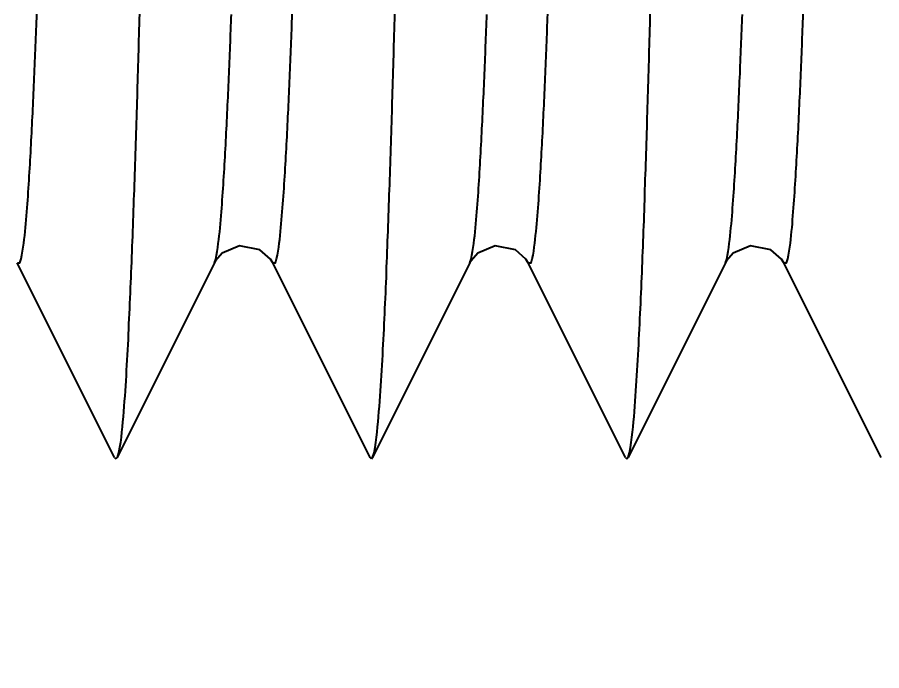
# Model space of a CAD drawing. Header units: millimetres. Extents: x 0 to 3800, y -67 to 2530.
# Drawn here: x 2222.11 to 2227.32, y 1545.24 to 1549.18 of the extents above; entities that cross this region are included whole.
import ezdxf

# ---------------------------------------------------------------- set-up
doc = ezdxf.new("R2010")
doc.units = ezdxf.units.MM
doc.layers.add('내부선 및 부속', color=4, linetype='Continuous')
doc.layers.add('치수선', color=7, linetype='Continuous')
doc.styles.add('____', font='')
doc.styles.get('____').set_extended_font_data('굴림')
doc.dimstyles.new('MSADIM', dxfattribs={"dimtxt": 33, "dimasz": 17, "dimexe": 10, "dimexo": 7.5, "dimgap": 10, "dimtad": 0, "dimtih": 1, "dimtoh": 1, "dimdec": 0, "dimzin": 1, "dimdsep": 46, "dimtxsty": '____', "dimcen": 11.25, "dimadec": 0, "dimazin": 0, "dimtfac": 1, "dimtdec": 0, "dimtix": 1, "dimtmove": 0, "dimatfit": 3, "dimfxl": 1, "dimtolj": 1, "dimtzin": 1, "dimarcsym": 0})

# ---------------------------------------------------------------- blocks, each defined once
blk = doc.blocks.new('*D47')
at = {"layer": '치수선', "color": 0, "linetype": 'Continuous', "lineweight": -2, "transparency": 16777216}
for p, q in [((2249.9547, 1877.9392), (2082.4547, 1877.9392)), ((2092.4547, 1860.9392), (2092.4547, 1705.7554)), ((2092.4547, 1504.9392), (2092.4547, 1660.123)), ((2249.9547, 1487.9392), (2082.4547, 1487.9392))]:
    blk.add_line(p, q, dxfattribs=at)
at = {"layer": '치수선', "color": 0, "linetype": 'Continuous', "transparency": 16777216}
for points in [[(2089.6213, 1860.9392), (2095.288, 1860.9392), (2092.4547, 1877.9392)], [(2089.6213, 1504.9392), (2095.288, 1504.9392), (2092.4547, 1487.9392)]]:
    blk.add_solid(points, dxfattribs=at)
at = {"layer": '치수선', "color": 0, "linetype": 'Continuous', "transparency": 16777216, "insert": (2092.4547, 1682.9392), "char_height": 25, "attachment_point": 5, "style": '____'}
blk.add_mtext('\\A1;390', dxfattribs=at)

msp = doc.modelspace()

# ---------------------------------------------------------------- linework, layer by layer
at = {"layer": '내부선 및 부속', "linetype": 'Continuous'}
for p, q in [((2222.6951, 1546.5218), (2222.1082, 1547.6949)), ((2223.2965, 1547.6949), (2222.7097, 1546.5218)), ((2224.2349, 1546.5218), (2223.648, 1547.6949)), ((2224.8363, 1547.6949), (2224.2495, 1546.5218)), ((2225.7747, 1546.5218), (2225.1879, 1547.6949)), ((2226.3762, 1547.6949), (2225.7893, 1546.5218)), ((2227.3145, 1546.5218), (2226.7277, 1547.6949)), ((2222.6951, 1546.5218), (2222.7024, 1546.5145)), ((2222.7097, 1546.5218), (2222.7024, 1546.5145)), ((2224.2422, 1546.5145), (2224.2349, 1546.5218)), ((2224.2422, 1546.5145), (2224.2495, 1546.5218)), ((2225.7747, 1546.5218), (2225.782, 1546.5145)), ((2225.782, 1546.5145), (2225.7893, 1546.5218))]:
    msp.add_line(p, q, dxfattribs=at)
at = {"layer": '내부선 및 부속', "linetype": 'Continuous', "flags": 128}
for points in [[(2222.1085, 1547.6952), (2222.1245, 1547.6962), (2222.1315, 1547.7192), (2222.1365, 1547.7422), (2222.1405, 1547.7652), (2222.1445, 1547.7892), (2222.1475, 1547.8132), (2222.1505, 1547.8362), (2222.1535, 1547.8602), (2222.1555, 1547.8842), (2222.1575, 1547.9082), (2222.1605, 1547.9312), (2222.1625, 1547.9552), (2222.1645, 1547.9792), (2222.1665, 1548.0032), (2222.1675, 1548.0272), (2222.1695, 1548.0502), (2222.1715, 1548.0742), (2222.1735, 1548.0982), (2222.1745, 1548.1222), (2222.1765, 1548.1462), (2222.1775, 1548.1692), (2222.1795, 1548.1932), (2222.1805, 1548.2172), (2222.1825, 1548.2412), (2222.1835, 1548.2652), (2222.1855, 1548.2892), (2222.1865, 1548.3122), (2222.1875, 1548.3362), (2222.1895, 1548.3602), (2222.1905, 1548.3842), (2222.1915, 1548.4082), (2222.1925, 1548.4322), (2222.1945, 1548.4552), (2222.1955, 1548.4792), (2222.1965, 1548.5032), (2222.1975, 1548.5272), (2222.1985, 1548.5512), (2222.2005, 1548.5752), (2222.2015, 1548.5982), (2222.2025, 1548.6222), (2222.2035, 1548.6462), (2222.2045, 1548.6702), (2222.2055, 1548.6942), (2222.2065, 1548.7182), (2222.2075, 1548.7412), (2222.2085, 1548.7652), (2222.2095, 1548.7892), (2222.2105, 1548.8132), (2222.2115, 1548.8372), (2222.2125, 1548.8612), (2222.2135, 1548.8852), (2222.2145, 1548.9082), (2222.2155, 1548.9322), (2222.2165, 1548.9562), (2222.2175, 1548.9802), (2222.2185, 1549.0042), (2222.2195, 1549.0282), (2222.2205, 1549.0512), (2222.2215, 1549.0752), (2222.2225, 1549.0992), (2222.2235, 1549.1232), (2222.2245, 1549.1472), (2222.2255, 1549.1712), (2222.2255, 1549.1952)], [(2222.8445, 1549.1942), (2222.8435, 1549.1632), (2222.8425, 1549.1322), (2222.8415, 1549.1012), (2222.8405, 1549.0702), (2222.8395, 1549.0382), (2222.8395, 1549.0072), (2222.8385, 1548.9762), (2222.8375, 1548.9452), (2222.8365, 1548.9142), (2222.8355, 1548.8832), (2222.8345, 1548.8522), (2222.8335, 1548.8212), (2222.8325, 1548.7892), (2222.8315, 1548.7582), (2222.8315, 1548.7272), (2222.8305, 1548.6962), (2222.8295, 1548.6652), (2222.8285, 1548.6342), (2222.8275, 1548.6032), (2222.8265, 1548.5722), (2222.8255, 1548.5402), (2222.8245, 1548.5092), (2222.8235, 1548.4782), (2222.8225, 1548.4472), (2222.8215, 1548.4162), (2222.8205, 1548.3852), (2222.8195, 1548.3542), (2222.8185, 1548.3232), (2222.8175, 1548.2912), (2222.8165, 1548.2602), (2222.8155, 1548.2292), (2222.8155, 1548.2292), (2222.8145, 1548.1982), (2222.8135, 1548.1672), (2222.8125, 1548.1362), (2222.8115, 1548.1052), (2222.8095, 1548.0742), (2222.8085, 1548.0432), (2222.8075, 1548.0112), (2222.8065, 1547.9802), (2222.8055, 1547.9492), (2222.8045, 1547.9182), (2222.8035, 1547.8872), (2222.8025, 1547.8562), (2222.8005, 1547.8252), (2222.7995, 1547.7942), (2222.7985, 1547.7622), (2222.7975, 1547.7312), (2222.7965, 1547.7002), (2222.7945, 1547.6692), (2222.7935, 1547.6382), (2222.7925, 1547.6072), (2222.7905, 1547.5762), (2222.7895, 1547.5452), (2222.7885, 1547.5142), (2222.7865, 1547.4822), (2222.7855, 1547.4512), (2222.7845, 1547.4202), (2222.7825, 1547.3892), (2222.7815, 1547.3582), (2222.7795, 1547.3272), (2222.7785, 1547.2962), (2222.7765, 1547.2652), (2222.7755, 1547.2342), (2222.7735, 1547.2032), (2222.7715, 1547.1712), (2222.7705, 1547.1402), (2222.7685, 1547.1092), (2222.7665, 1547.0782), (2222.7645, 1547.0472), (2222.7635, 1547.0162), (2222.7615, 1546.9852), (2222.7595, 1546.9542), (2222.7575, 1546.9232), (2222.7555, 1546.8922), (2222.7525, 1546.8612), (2222.7505, 1546.8302), (2222.7485, 1546.7992), (2222.7455, 1546.7682), (2222.7425, 1546.7372), (2222.7395, 1546.7062), (2222.7365, 1546.6752), (2222.7335, 1546.6442), (2222.7295, 1546.6132), (2222.7245, 1546.5822), (2222.7185, 1546.5512), (2222.7095, 1546.5222), (2222.7095, 1546.5222)], [(2223.2965, 1547.6952), (2223.3045, 1547.7172), (2223.3095, 1547.7412), (2223.3135, 1547.7642), (2223.3165, 1547.7882), (2223.3195, 1547.8122), (2223.3225, 1547.8352), (2223.3255, 1547.8592), (2223.3285, 1547.8832), (2223.3305, 1547.9062), (2223.3325, 1547.9302), (2223.3345, 1547.9542), (2223.3365, 1547.9782), (2223.3385, 1548.0022), (2223.3405, 1548.0252), (2223.3425, 1548.0492), (2223.3435, 1548.0732), (2223.3455, 1548.0972), (2223.3475, 1548.1212), (2223.3485, 1548.1442), (2223.3505, 1548.1682), (2223.3515, 1548.1922), (2223.3535, 1548.2162), (2223.3545, 1548.2402), (2223.3565, 1548.2632), (2223.3575, 1548.2872), (2223.3585, 1548.3112), (2223.3605, 1548.3352), (2223.3615, 1548.3592), (2223.3625, 1548.3832), (2223.3645, 1548.4062), (2223.3655, 1548.4302), (2223.3665, 1548.4542), (2223.3675, 1548.4782), (2223.3695, 1548.5022), (2223.3705, 1548.5262), (2223.3715, 1548.5492), (2223.3725, 1548.5732), (2223.3735, 1548.5972), (2223.3745, 1548.6212), (2223.3755, 1548.6452), (2223.3775, 1548.6692), (2223.3785, 1548.6932), (2223.3795, 1548.7162), (2223.3805, 1548.7402), (2223.3815, 1548.7642), (2223.3825, 1548.7882), (2223.3835, 1548.8122), (2223.3845, 1548.8362), (2223.3855, 1548.8592), (2223.3865, 1548.8832), (2223.3875, 1548.9072), (2223.3885, 1548.9312), (2223.3895, 1548.9552), (2223.3905, 1548.9792), (2223.3915, 1549.0032), (2223.3925, 1549.0262), (2223.3935, 1549.0502), (2223.3935, 1549.0742), (2223.3945, 1549.0982), (2223.3955, 1549.1222), (2223.3965, 1549.1462), (2223.3975, 1549.1702), (2223.3985, 1549.1932)], [(2223.6485, 1547.6952), (2223.6645, 1547.6962), (2223.6715, 1547.7192), (2223.6765, 1547.7422), (2223.6805, 1547.7652), (2223.6845, 1547.7892), (2223.6875, 1547.8132), (2223.6905, 1547.8362), (2223.6925, 1547.8602), (2223.6955, 1547.8842), (2223.6975, 1547.9082), (2223.6995, 1547.9312), (2223.7015, 1547.9552), (2223.7035, 1547.9792), (2223.7055, 1548.0032), (2223.7075, 1548.0272), (2223.7095, 1548.0502), (2223.7115, 1548.0742), (2223.7125, 1548.0982), (2223.7145, 1548.1222), (2223.7165, 1548.1462), (2223.7175, 1548.1692), (2223.7195, 1548.1932), (2223.7205, 1548.2172), (2223.7225, 1548.2412), (2223.7235, 1548.2652), (2223.7245, 1548.2892), (2223.7265, 1548.3122), (2223.7275, 1548.3362), (2223.7285, 1548.3602), (2223.7305, 1548.3842), (2223.7315, 1548.4082), (2223.7325, 1548.4322), (2223.7345, 1548.4552), (2223.7355, 1548.4792), (2223.7365, 1548.5032), (2223.7375, 1548.5272), (2223.7385, 1548.5512), (2223.7395, 1548.5752), (2223.7415, 1548.5982), (2223.7425, 1548.6222), (2223.7435, 1548.6462), (2223.7445, 1548.6702), (2223.7455, 1548.6942), (2223.7465, 1548.7182), (2223.7475, 1548.7412), (2223.7485, 1548.7652), (2223.7495, 1548.7892), (2223.7505, 1548.8132), (2223.7515, 1548.8372), (2223.7525, 1548.8612), (2223.7535, 1548.8852), (2223.7545, 1548.9082), (2223.7555, 1548.9322), (2223.7565, 1548.9562), (2223.7575, 1548.9802), (2223.7585, 1549.0042), (2223.7595, 1549.0282), (2223.7605, 1549.0512), (2223.7615, 1549.0752), (2223.7625, 1549.0992), (2223.7635, 1549.1232), (2223.7635, 1549.1472), (2223.7645, 1549.1712), (2223.7655, 1549.1952)], [(2224.2495, 1546.5222), (2224.2585, 1546.5512), (2224.2645, 1546.5822), (2224.2685, 1546.6132), (2224.2725, 1546.6442), (2224.2765, 1546.6752), (2224.2795, 1546.7062), (2224.2825, 1546.7372), (2224.2855, 1546.7682), (2224.2875, 1546.7992), (2224.2905, 1546.8302), (2224.2925, 1546.8612), (2224.2945, 1546.8922), (2224.2965, 1546.9232), (2224.2985, 1546.9542), (2224.3005, 1546.9852), (2224.3025, 1547.0162), (2224.3045, 1547.0472), (2224.3065, 1547.0782), (2224.3085, 1547.1092), (2224.3105, 1547.1402), (2224.3115, 1547.1722), (2224.3135, 1547.2032), (2224.3145, 1547.2342), (2224.3165, 1547.2652), (2224.3185, 1547.2962), (2224.3195, 1547.3272), (2224.3215, 1547.3582), (2224.3225, 1547.3892), (2224.3235, 1547.4202), (2224.3255, 1547.4512), (2224.3265, 1547.4832), (2224.3285, 1547.5142), (2224.3295, 1547.5452), (2224.3305, 1547.5762), (2224.3325, 1547.6072), (2224.3335, 1547.6382), (2224.3345, 1547.6692), (2224.3355, 1547.7002), (2224.3375, 1547.7312), (2224.3385, 1547.7632), (2224.3395, 1547.7942), (2224.3405, 1547.8252), (2224.3415, 1547.8562), (2224.3435, 1547.8872), (2224.3445, 1547.9182), (2224.3455, 1547.9492), (2224.3465, 1547.9802), (2224.3475, 1548.0112), (2224.3485, 1548.0432), (2224.3495, 1548.0742), (2224.3505, 1548.1052), (2224.3515, 1548.1362), (2224.3535, 1548.1672), (2224.3545, 1548.1982), (2224.3555, 1548.2292), (2224.3565, 1548.2602), (2224.3575, 1548.2922), (2224.3585, 1548.3232), (2224.3595, 1548.3542), (2224.3605, 1548.3852), (2224.3615, 1548.4162), (2224.3625, 1548.4472), (2224.3635, 1548.4782), (2224.3645, 1548.5092), (2224.3655, 1548.5412), (2224.3665, 1548.5722), (2224.3675, 1548.6032), (2224.3685, 1548.6342), (2224.3685, 1548.6652), (2224.3695, 1548.6962), (2224.3705, 1548.7272), (2224.3715, 1548.7582), (2224.3725, 1548.7892), (2224.3735, 1548.8212), (2224.3745, 1548.8522), (2224.3755, 1548.8832), (2224.3765, 1548.9142), (2224.3775, 1548.9452), (2224.3785, 1548.9762), (2224.3785, 1549.0072), (2224.3795, 1549.0382), (2224.3805, 1549.0702), (2224.3815, 1549.1012), (2224.3825, 1549.1322), (2224.3835, 1549.1632), (2224.3845, 1549.1942)], [(2224.8365, 1547.6952), (2224.8445, 1547.7172), (2224.8485, 1547.7412), (2224.8525, 1547.7642), (2224.8565, 1547.7882), (2224.8595, 1547.8122), (2224.8625, 1547.8352), (2224.8655, 1547.8592), (2224.8675, 1547.8832), (2224.8705, 1547.9062), (2224.8725, 1547.9302), (2224.8745, 1547.9542), (2224.8765, 1547.9782), (2224.8785, 1548.0022), (2224.8805, 1548.0252), (2224.8815, 1548.0492), (2224.8835, 1548.0732), (2224.8855, 1548.0972), (2224.8875, 1548.1212), (2224.8885, 1548.1442), (2224.8905, 1548.1682), (2224.8915, 1548.1922), (2224.8935, 1548.2162), (2224.8945, 1548.2402), (2224.8965, 1548.2632), (2224.8975, 1548.2872), (2224.8985, 1548.3112), (2224.9005, 1548.3352), (2224.9015, 1548.3592), (2224.9025, 1548.3832), (2224.9045, 1548.4062), (2224.9055, 1548.4302), (2224.9065, 1548.4542), (2224.9075, 1548.4782), (2224.9085, 1548.5022), (2224.9105, 1548.5262), (2224.9115, 1548.5492), (2224.9125, 1548.5732), (2224.9135, 1548.5972), (2224.9145, 1548.6212), (2224.9155, 1548.6452), (2224.9165, 1548.6692), (2224.9175, 1548.6932), (2224.9195, 1548.7162), (2224.9205, 1548.7402), (2224.9215, 1548.7642), (2224.9225, 1548.7882), (2224.9235, 1548.8122), (2224.9245, 1548.8362), (2224.9255, 1548.8592), (2224.9265, 1548.8832), (2224.9275, 1548.9072), (2224.9285, 1548.9312), (2224.9295, 1548.9552), (2224.9305, 1548.9792), (2224.9305, 1549.0032), (2224.9315, 1549.0262), (2224.9325, 1549.0502), (2224.9335, 1549.0742), (2224.9345, 1549.0982), (2224.9355, 1549.1222), (2224.9365, 1549.1462), (2224.9375, 1549.1702), (2224.9385, 1549.1932)], [(2225.1875, 1547.6952), (2225.2045, 1547.6962), (2225.2115, 1547.7192), (2225.2165, 1547.7422), (2225.2205, 1547.7652), (2225.2245, 1547.7892), (2225.2275, 1547.8132), (2225.2305, 1547.8362), (2225.2325, 1547.8602), (2225.2355, 1547.8842), (2225.2375, 1547.9082), (2225.2395, 1547.9312), (2225.2415, 1547.9552), (2225.2435, 1547.9792), (2225.2455, 1548.0032), (2225.2475, 1548.0272), (2225.2495, 1548.0502), (2225.2515, 1548.0742), (2225.2525, 1548.0982), (2225.2545, 1548.1222), (2225.2555, 1548.1462), (2225.2575, 1548.1692), (2225.2595, 1548.1932), (2225.2605, 1548.2172), (2225.2615, 1548.2412), (2225.2635, 1548.2652), (2225.2645, 1548.2892), (2225.2665, 1548.3122), (2225.2675, 1548.3362), (2225.2685, 1548.3602), (2225.2705, 1548.3842), (2225.2715, 1548.4082), (2225.2725, 1548.4312), (2225.2735, 1548.4552), (2225.2755, 1548.4792), (2225.2765, 1548.5032), (2225.2775, 1548.5272), (2225.2785, 1548.5512), (2225.2795, 1548.5752), (2225.2805, 1548.5982), (2225.2815, 1548.6222), (2225.2835, 1548.6462), (2225.2845, 1548.6702), (2225.2855, 1548.6942), (2225.2865, 1548.7182), (2225.2875, 1548.7412), (2225.2885, 1548.7652), (2225.2895, 1548.7892), (2225.2905, 1548.8132), (2225.2915, 1548.8372), (2225.2925, 1548.8612), (2225.2935, 1548.8852), (2225.2945, 1548.9082), (2225.2955, 1548.9322), (2225.2965, 1548.9562), (2225.2975, 1548.9802), (2225.2985, 1549.0042), (2225.2995, 1549.0282), (2225.3005, 1549.0512), (2225.3015, 1549.0752), (2225.3025, 1549.0992), (2225.3025, 1549.1232), (2225.3035, 1549.1472), (2225.3045, 1549.1712), (2225.3055, 1549.1952)], [(2225.7895, 1546.5222), (2225.7985, 1546.5512), (2225.8045, 1546.5822), (2225.8085, 1546.6132), (2225.8125, 1546.6442), (2225.8165, 1546.6752), (2225.8195, 1546.7062), (2225.8225, 1546.7372), (2225.8255, 1546.7682), (2225.8275, 1546.7992), (2225.8305, 1546.8302), (2225.8325, 1546.8612), (2225.8345, 1546.8922), (2225.8365, 1546.9232), (2225.8385, 1546.9542), (2225.8405, 1546.9852), (2225.8425, 1547.0162), (2225.8445, 1547.0472), (2225.8465, 1547.0782), (2225.8485, 1547.1092), (2225.8495, 1547.1402), (2225.8515, 1547.1722), (2225.8535, 1547.2032), (2225.8545, 1547.2342), (2225.8565, 1547.2652), (2225.8575, 1547.2962), (2225.8595, 1547.3272), (2225.8605, 1547.3582), (2225.8625, 1547.3892), (2225.8635, 1547.4202), (2225.8655, 1547.4512), (2225.8665, 1547.4832), (2225.8675, 1547.5142), (2225.8695, 1547.5452), (2225.8705, 1547.5762), (2225.8715, 1547.6072), (2225.8735, 1547.6382), (2225.8745, 1547.6692), (2225.8755, 1547.7002), (2225.8765, 1547.7312), (2225.8785, 1547.7632), (2225.8795, 1547.7942), (2225.8805, 1547.8252), (2225.8815, 1547.8562), (2225.8825, 1547.8872), (2225.8845, 1547.9182), (2225.8855, 1547.9492), (2225.8865, 1547.9802), (2225.8875, 1548.0112), (2225.8885, 1548.0432), (2225.8895, 1548.0742), (2225.8905, 1548.1052), (2225.8915, 1548.1362), (2225.8925, 1548.1672), (2225.8935, 1548.1982), (2225.8945, 1548.2292), (2225.8965, 1548.2602), (2225.8975, 1548.2922), (2225.8985, 1548.3232), (2225.8995, 1548.3542), (2225.9005, 1548.3852), (2225.9015, 1548.4162), (2225.9025, 1548.4472), (2225.9035, 1548.4782), (2225.9045, 1548.5092), (2225.9045, 1548.5412), (2225.9055, 1548.5722), (2225.9065, 1548.6032), (2225.9075, 1548.6342), (2225.9085, 1548.6652), (2225.9095, 1548.6962), (2225.9105, 1548.7272), (2225.9115, 1548.7582), (2225.9125, 1548.7892), (2225.9135, 1548.8212), (2225.9145, 1548.8522), (2225.9155, 1548.8832), (2225.9165, 1548.9142), (2225.9175, 1548.9452), (2225.9175, 1548.9762), (2225.9185, 1549.0072), (2225.9195, 1549.0382), (2225.9205, 1549.0702), (2225.9215, 1549.1012), (2225.9225, 1549.1322), (2225.9235, 1549.1632), (2225.9235, 1549.1942)], [(2226.3765, 1547.6952), (2226.3845, 1547.7172), (2226.3885, 1547.7412), (2226.3925, 1547.7642), (2226.3965, 1547.7882), (2226.3995, 1547.8122), (2226.4025, 1547.8352), (2226.4055, 1547.8592), (2226.4075, 1547.8832), (2226.4095, 1547.9062), (2226.4125, 1547.9302), (2226.4145, 1547.9542), (2226.4165, 1547.9782), (2226.4185, 1548.0022), (2226.4195, 1548.0252), (2226.4215, 1548.0492), (2226.4235, 1548.0732), (2226.4255, 1548.0972), (2226.4265, 1548.1212), (2226.4285, 1548.1442), (2226.4295, 1548.1682), (2226.4315, 1548.1922), (2226.4325, 1548.2162), (2226.4345, 1548.2402), (2226.4355, 1548.2632), (2226.4375, 1548.2872), (2226.4385, 1548.3112), (2226.4395, 1548.3352), (2226.4415, 1548.3592), (2226.4425, 1548.3832), (2226.4435, 1548.4062), (2226.4455, 1548.4302), (2226.4465, 1548.4542), (2226.4475, 1548.4782), (2226.4485, 1548.5022), (2226.4495, 1548.5262), (2226.4515, 1548.5492), (2226.4525, 1548.5732), (2226.4535, 1548.5972), (2226.4545, 1548.6212), (2226.4555, 1548.6452), (2226.4565, 1548.6692), (2226.4575, 1548.6932), (2226.4585, 1548.7162), (2226.4595, 1548.7402), (2226.4605, 1548.7642), (2226.4615, 1548.7882), (2226.4625, 1548.8122), (2226.4645, 1548.8362), (2226.4655, 1548.8592), (2226.4655, 1548.8832), (2226.4665, 1548.9072), (2226.4675, 1548.9312), (2226.4685, 1548.9552), (2226.4695, 1548.9792), (2226.4705, 1549.0032), (2226.4715, 1549.0262), (2226.4725, 1549.0502), (2226.4735, 1549.0742), (2226.4745, 1549.0982), (2226.4755, 1549.1222), (2226.4765, 1549.1462), (2226.4775, 1549.1692), (2226.4785, 1549.1932)], [(2226.7275, 1547.6952), (2226.7445, 1547.6962), (2226.7515, 1547.7192), (2226.7565, 1547.7422), (2226.7605, 1547.7652), (2226.7635, 1547.7892), (2226.7675, 1547.8132), (2226.7695, 1547.8362), (2226.7725, 1547.8602), (2226.7745, 1547.8842), (2226.7775, 1547.9082), (2226.7795, 1547.9312), (2226.7815, 1547.9552), (2226.7835, 1547.9792), (2226.7855, 1548.0032), (2226.7875, 1548.0272), (2226.7895, 1548.0502), (2226.7905, 1548.0742), (2226.7925, 1548.0982), (2226.7945, 1548.1222), (2226.7955, 1548.1462), (2226.7975, 1548.1692), (2226.7985, 1548.1932), (2226.8005, 1548.2172), (2226.8015, 1548.2412), (2226.8035, 1548.2652), (2226.8045, 1548.2882), (2226.8055, 1548.3122), (2226.8075, 1548.3362), (2226.8085, 1548.3602), (2226.8095, 1548.3842), (2226.8115, 1548.4082), (2226.8125, 1548.4312), (2226.8135, 1548.4552), (2226.8145, 1548.4792), (2226.8165, 1548.5032), (2226.8175, 1548.5272), (2226.8185, 1548.5512), (2226.8195, 1548.5752), (2226.8205, 1548.5982), (2226.8215, 1548.6222), (2226.8225, 1548.6462), (2226.8235, 1548.6702), (2226.8255, 1548.6942), (2226.8265, 1548.7182), (2226.8275, 1548.7412), (2226.8285, 1548.7652), (2226.8295, 1548.7892), (2226.8305, 1548.8132), (2226.8315, 1548.8372), (2226.8325, 1548.8612), (2226.8335, 1548.8842), (2226.8345, 1548.9082), (2226.8355, 1548.9322), (2226.8365, 1548.9562), (2226.8375, 1548.9802), (2226.8385, 1549.0042), (2226.8395, 1549.0282), (2226.8395, 1549.0512), (2226.8405, 1549.0752), (2226.8415, 1549.0992), (2226.8425, 1549.1232), (2226.8435, 1549.1472), (2226.8445, 1549.1712), (2226.8455, 1549.1952)], [(2223.648, 1547.6949), (2223.6335, 1547.7184), (2223.5704, 1547.7738), (2223.448, 1547.7989), (2223.3437, 1547.7529), (2223.3033, 1547.707), (2223.2965, 1547.6948)], [(2225.1879, 1547.6949), (2225.1734, 1547.7184), (2225.1102, 1547.7738), (2224.9878, 1547.7989), (2224.8835, 1547.7529), (2224.8431, 1547.707), (2224.8363, 1547.6948)], [(2226.7277, 1547.6949), (2226.7132, 1547.7184), (2226.6501, 1547.7738), (2226.5276, 1547.7989), (2226.4234, 1547.7529), (2226.3829, 1547.707), (2226.3761, 1547.6948)]]:
    msp.add_lwpolyline(points, dxfattribs=at)

# ---------------------------------------------------------------- dimensions: what is measured, and where the dimension line sits
at = {"layer": '치수선', "linetype": 'Continuous'}
dim = msp.add_linear_dim(base=(2092.4547, 1487.9392), p1=(2257.4547, 1877.9392), p2=(2257.4547, 1487.9392), angle=90, dimstyle='MSADIM', override={"dimtxt": 25}, dxfattribs=at)
dim.commit()
dim.dimension.update_dxf_attribs({"geometry": '*D47', "text_midpoint": (2092.4547, 1682.9392)})

doc.saveas('drawing.dxf')
